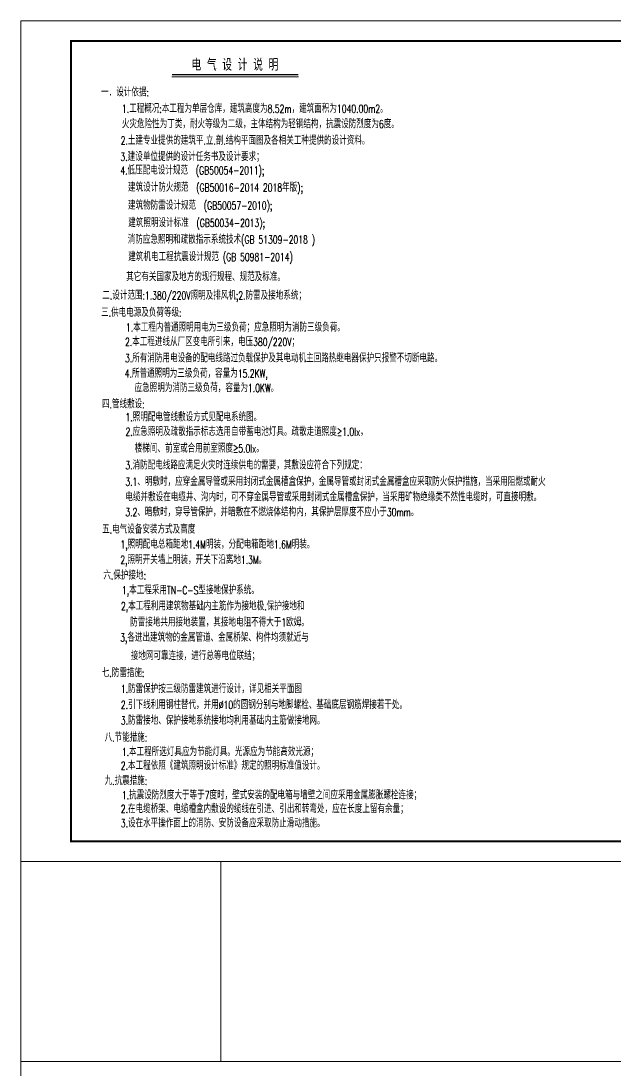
# Model space of a CAD drawing. Header units: inches. Extents: x -3272461 to -2504170, y 403793 to 1071042.
# Drawn here: x -3029802 to -3000102, y 898656 to 951131 of the extents above; entities that cross this region are included whole.
import ezdxf

# ---------------------------------------------------------------- set-up
doc = ezdxf.new("R2010")
doc.units = ezdxf.units.IN
doc.header["$LTSCALE"] = 1000
doc.header["$MEASUREMENT"] = 0
doc.layers.get('0').update_dxf_attribs({"lineweight": 18})
doc.layers.add('PUB_TITLE', color=153, linetype='Continuous', lineweight=18)
doc.layers.add('TQ', color=3, linetype='Continuous', lineweight=18)
doc.styles.add('_HZTXT', font='simplex.shx', dxfattribs={"width": 0.8, "bigfont": 'hztxt.shx'})

msp = doc.modelspace()

# ---------------------------------------------------------------- linework, layer by layer
msp.add_line((-3022258.3, 948343.2), (-3015928.7, 948343.2))
msp.add_lwpolyline([(-3022257.6, 948448.5, 63.2, 63.2, 0), (-3015928.7, 948448.5, 63.2, 63.2, 0)], format="xyseb")
at = {"layer": 'PUB_TITLE'}
for points in [[(-2970402.2, 909130.6), (-2970402.2, 951130.6), (-3029802.2, 951130.6), (-3029802.2, 909130.6)], [(-2970402.2, 857130.6), (-2970402.2, 899130.6), (-3029802.2, 899130.6), (-3029802.2, 857130.6)]]:
    msp.add_lwpolyline(points, close=True, dxfattribs=at)
msp.add_lwpolyline([(-2971402.2, 910130.6, 100, 100, 0), (-2971402.2, 950130.6, 100, 100, 0), (-3027302.2, 950130.6, 100, 100, 0), (-3027302.2, 910130.6, 100, 100, 0)], format="xyseb", close=True, dxfattribs=at)
at = {"layer": 'TQ'}
msp.add_lwpolyline([(-3029802.2, 899130.6), (-3019802.2, 899130.6), (-3019802.2, 909130.6), (-3029802.2, 909130.6)], close=True, dxfattribs=at)

# ---------------------------------------------------------------- texts
at = {"color": 7, "style": '_HZTXT', "width": 0.7}
for s, p in [('一．设计依据:', (-3025795.3, 947364.8)), ('2.土建专业提供的建筑平.立.剖.结构平面图及各相关工种提供的设计资料。', (-3024819.2, 944953.4)), ('3.建设单位提供的设计任务书及设计要求；', (-3024829.5, 944138.1)), ('其它有关国家及地方的现行规程、规范及标准。', (-3024543.2, 938136.6)), ('二.设计范围:1.380/220V照明及排风机;2.防雷及接地系统；', (-3025734.5, 937209.7)), ('三.供电电源及负荷等级:', (-3025797.1, 936353.6)), ('1.本工程内普通照明用电为三级负荷；应急照明为消防三级负荷。', (-3024553, 935613.7)), ('2.本工程进线从厂区变电所引来，电压380/220V；', (-3024602.9, 934890.1)), ('3.所有消防用电设备的配电线路过负载保护及其电动机主回路热继电器保护只报警不切断电路。', (-3024602.9, 934077.4)), ('应急照明为消防三级负荷，容量为1.0KW。', (-3024122.3, 932589.4)), ('四.管线敷设:', (-3025752.8, 931781.2)), ('1.照明配电管线敷设方式见配电系统图。', (-3024576, 931131.4)), ('楼梯间、前室或合用前室照度≥5.0lx。', (-3024115.2, 929567.1)), ('3.消防配电线路应满足火灾时连续供电的需要，其敷设应符合下列规定：', (-3024584.1, 928725)), ('3.1、明敷时，应穿金属导管或采用封闭式金属槽盒保护，金属导管或封闭式金属槽盒应采取防火保护措施，当采用阻燃或耐火', (-3024584.1, 927905)), ('电缆并敷设在电缆井、沟内时，可不穿金属导管或采用封闭式金属槽盒保护，当采用矿物绝缘类不然性电缆时，可直接明敷。', (-3024584.1, 927133.9)), ('3.2、暗敷时，穿导管保护，并暗敷在不燃烧体结构内，其保护层厚度不应小于30mm。', (-3024584.1, 926385.5)), ('五.电气设备安装方式及高度', (-3025744.7, 925520.5)), ('1,照明配电总箱距地1.4M明装，分配电箱距地1.6M明装。', (-3024828.9, 924768.5)), ('2,照明开关墙上明装，开关下沿离地1.3M。', (-3024835.5, 923996.7)), ('六.保护接地:', (-3025681.8, 923220.2)), ('1,本工程采用TN-C-S型接地保护系统。', (-3024753.8, 922481.6)), ('2,本工程利用建筑物基础内主筋作为接地极.保护接地和', (-3024804.5, 921684.8)), ('防雷接地共用接地装置，其接地电阻不得大于1欧姆。', (-3024343.1, 920874.1)), ('3,各进出建筑物的金属管道、金属桥架、构件均须就近与', (-3024843.1, 920115.3)), ('接地网可靠连接，进行总等电位联结；', (-3024315.7, 919199.3)), ('七.防雷措施:', (-3025761.5, 918344.7)), ('1.防雷保护按三级防雷建筑进行设计，详见相关平面图', (-3024810.7, 917547.5)), ('.', (-3016410.6, 917547.5)), ('2.引下线利用钢柱替代，并用%%C10的圆钢分别与地脚螺栓、基础底层钢筋焊接若干处。', (-3024810.7, 916753)), ('3.防雷接地、保护接地系统接地均利用基础内主筋做接地网。', (-3024810.7, 915970.8)), ('八.节能措施:', (-3025622.1, 915119.5)), ('1.本工程所选灯具应为节能灯具。光源应为节能高效光源；', (-3024758.8, 914401.5)), ('2.本工程依照《建筑照明设计标准》规定的照明标准值设计。', (-3024811.9, 913713.9)), ('九.抗震措施:', (-3025622.1, 912956.9)), ('1.抗震设防烈度大于等于7度时，壁式安装的配电箱与墙壁之间应采用金属膨胀螺栓连接；', (-3024758.8, 912238.9)), ('2.在电缆桥架、电缆槽盒内敷设的缆线在引进、引出和转弯处，应在长度上留有余量；', (-3024811.9, 911551.3)), ('3.设在水平操作面上的消防、安防设备应采取防止滑动措施。', (-3024811.9, 910837.6))]:
    msp.add_text(s, height=400, dxfattribs=at).set_placement(p)
at = {"color": 1, "style": '_HZTXT', "width": 0.7}
for s, p in [('1.工程概况:本工程为单层仓库，建筑高度为8.52m，建筑面积为1040.00m2。', (-3024756.2, 946547)), ('火灾危险性为丁类，耐火等级为二级，主体结构为轻钢结构，抗震设防烈度为6度。', (-3024756.2, 945777)), ('4.所普通照明为三级负荷，容量为15.2KW,', (-3024614.4, 933312.5))]:
    msp.add_text(s, height=400, dxfattribs=at).set_placement(p)
at = {"color": 7, "attachment_point": 7, "style": '_HZTXT'}
for s, insert, char_height, width in [('{\\W0.7;电 气 设 计 说 明}', (-3021276.5, 948639.8), 600, 5652.75), ('{\\W0.7;4.低压配电设计规范  (GB50054-2011);}', (-3024834.5, 943329.8), 400, 8029), ('{\\W0.7;建筑设计防火规范  (GB50016-2014 2018年版);}', (-3024451.2, 942474), 400, 9829.5), ('{\\W0.7;建筑物防雷设计规范  (GB50057-2010);}', (-3024451.2, 941576.6), 400, 8082.5), ('{\\W0.7;建筑照明设计标准  (GB50034-2013);}', (-3024439.7, 940702.7), 400, 7646.5), ('{\\W0.7;消防应急照明和疏散指示系统技术(GB 51309-2018 )}', (-3024465.6, 939869.4), 400, 10354), ('{\\W0.7;建筑机电工程抗震设计规范 (GB 50981-2014)}', (-3024439.7, 939002.6), 400, 9169.5), ('{\\W0.7;2.应急照明及疏散指示标志选用自带蓄电池灯具。疏散走道照度≥1.0lx， }', (-3024576, 930381.1), 400, 13637.923)]:
    msp.add_mtext(s, dxfattribs=dict(at, insert=insert, char_height=char_height, width=width))

doc.saveas('drawing.dxf')
